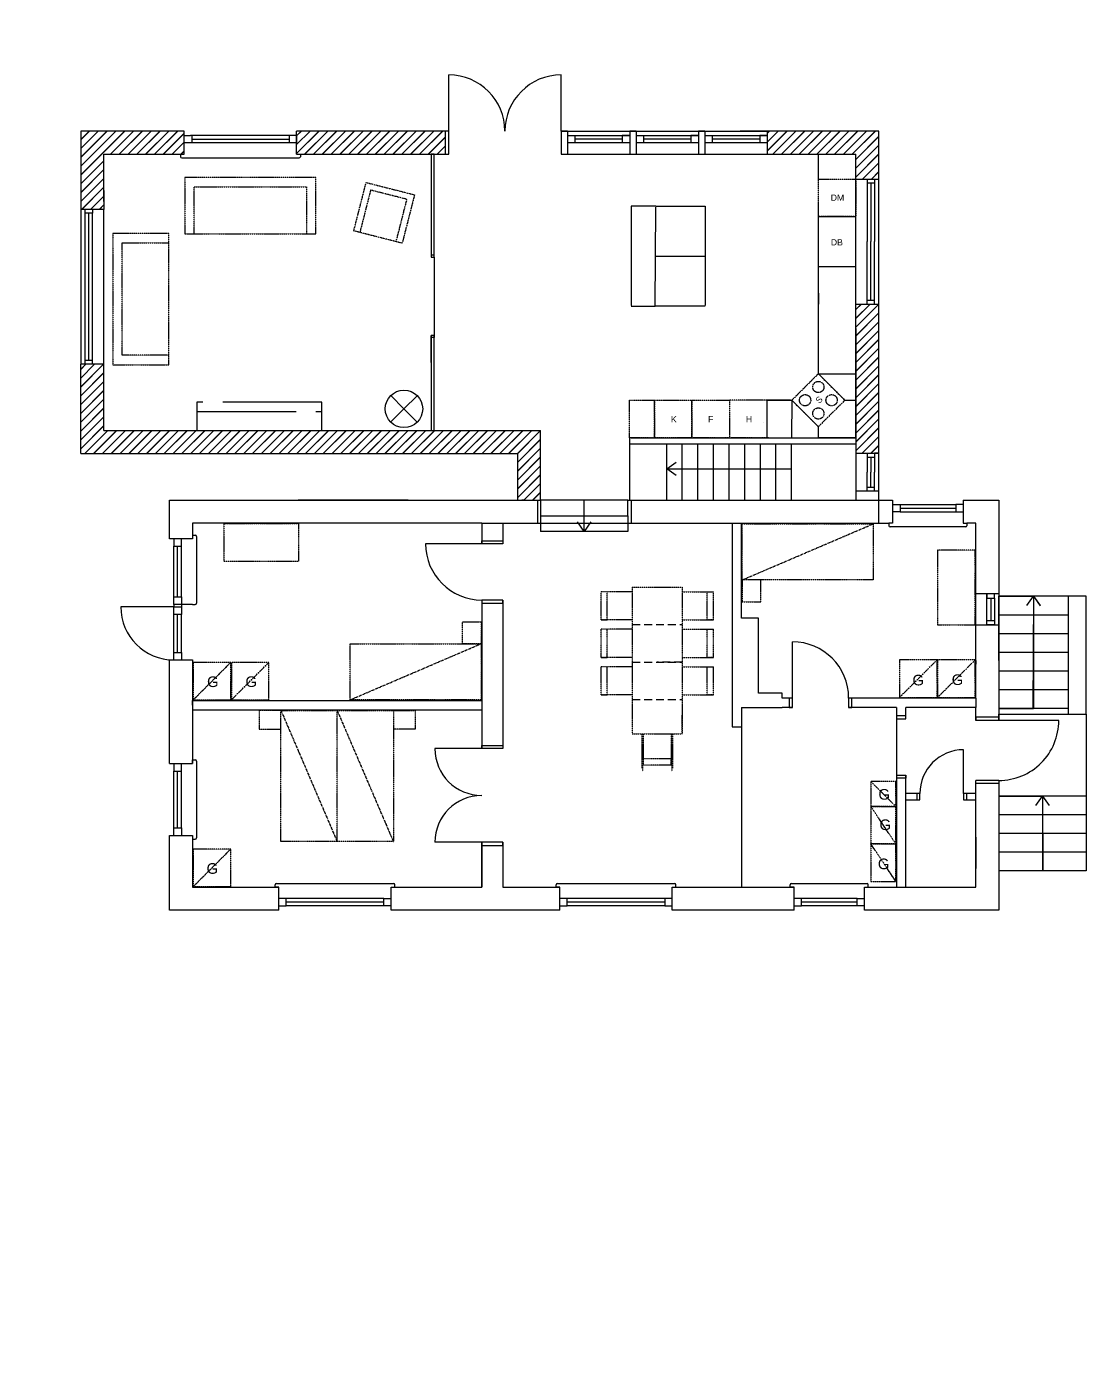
# Model space of a CAD drawing. Header units: millimetres. Extents: x -50011 to 90899, y -58634 to 500399.
# Drawn here: x 248 to 17215, y 285569 to 306977 of the extents above; entities that cross this region are included whole.
import ezdxf

# ---------------------------------------------------------------- set-up
doc = ezdxf.new("R2010")
doc.units = ezdxf.units.MM
doc.linetypes.add('DASHED', pattern=[19.05, 12.7, -6.35])
doc.linetypes.add('PHANTOM2', pattern=[31.75, 15.875, -3.175, 3.175, -3.175, 3.175, -3.175])
doc.layers.get('0').update_dxf_attribs({"color": 1})
for name, color, linetype in [('Fönser - Revision', 1, 'Continuous'), ('Fönster', 1, 'Continuous'), ('Grundritningar', 1, 'Continuous'), ('Möbler', 4, 'PHANTOM2'), ('Rumsavdelare', 3, 'FENCELINE1')]:
    doc.layers.add(name, color=color, linetype=linetype)
doc.styles.get("Standard").update_dxf_attribs({"font": 'Arial.ttf', "height": 170})
doc.linetypes.add('FENCELINE1', pattern='A,6.35,-2.54,[133,ltypeshp.shx,S=2.54,R=0,X=-2.54,Y=0],-2.54,25.4', length=36.83)
doc.dimstyles.new('ISO-25', dxfattribs={"dimscale": 10, "dimtxt": 2.5, "dimasz": 15, "dimexe": 10, "dimexo": 0.625, "dimgap": 15, "dimtad": 1, "dimlfac": 0.001, "dimtxsty": 'Standard', "dimblk": 'OBLIQUE', "dimblk1": 'OBLIQUE', "dimblk2": 'OBLIQUE', "dimcen": 20, "dimdle": 10, "dimadec": 0, "dimazin": 0, "dimtfac": 1, "dimtmove": 0, "dimatfit": 3, "dimldrblk": 'OPEN90', "dimfxl": 1, "dimarcsym": 0})

# ---------------------------------------------------------------- blocks, each defined once
blk = doc.blocks.new('_Oblique')
at = {"color": 0, "linetype": 'ByBlock', "lineweight": -2}
blk.add_line((-0.5, -0.5), (0.5, 0.5), dxfattribs=at)

msp = doc.modelspace()

# ---------------------------------------------------------------- hatches: boundary and pattern name
at = {"layer": 'Grundritningar', "ltscale": 100}
h = msp.add_hatch(dxfattribs=at)
h.set_pattern_fill('JIS_LC_20', color=256, scale=5)
h.paths.add_polyline_path([(6428.375, 390745.568), (8139.969, 390745.568), (8139.969, 391115.568), (6058.375, 391115.568), (6058.375, 384896.461), (6058.375, 382416.461), (6058.375, 381356.461), (6428.375, 381356.461), (6428.375, 384896.461), (6428.375, 385196.461)])
h.paths.add_polyline_path([(12402.879, 391115.568), (11339.969, 391115.568), (11339.969, 390745.568), (11389.969, 390745.568), (12032.879, 390745.568), (12032.879, 386196.461), (12032.879, 385380.725), (12402.879, 385380.725), (12402.879, 385396.461), (12402.879, 390771.304)])
h.paths.add_polyline_path([(11812.612, 361164.769), (11812.612, 361509.033), (10749.702, 361509.033), (10749.702, 361139.033), (10799.702, 361139.033), (11442.612, 361139.033), (11442.612, 357714.769), (11442.612, 356899.033), (11812.612, 356899.033), (11812.612, 356914.769)])
h.paths.add_polyline_path([(4863.558, 361139.033), (5599.702, 361139.033), (5599.702, 361509.033), (4493.558, 361509.033), (4493.558, 356414.769), (4863.558, 356414.769), (4863.558, 356714.769)])
h.paths.add_polyline_path([(4863.558, 353934.769), (4493.558, 353934.769), (4493.558, 352874.769), (4863.558, 352874.769)])
h.paths.add_polyline_path([(6604.389, 331533.61), (5498.245, 331533.61), (5498.245, 330279.346), (5868.245, 330279.346), (5868.245, 331163.61), (6604.389, 331163.61)])
h.paths.add_polyline_path([(12817.299, 331533.61), (11754.389, 331533.61), (11754.389, 331163.61), (11804.389, 331163.61), (12447.299, 331163.61), (12447.299, 330763.61), (12447.299, 330763.61), (12817.299, 330763.61), (12817.299, 330779.346), (12817.299, 331189.346)])
h.paths.add_polyline_path([(12817.299, 328763.61), (12447.299, 328763.61), (12447.299, 327739.346), (12447.299, 327489.346), (12817.299, 327489.346)])
h.paths.add_polyline_path([(5868.245, 327799.346), (5498.245, 327799.346), (5498.245, 326739.346), (5868.245, 326739.346)])
h.paths.add_polyline_path([(13894.931, 305305.95), (12105.172, 305305.95), (12105.172, 304935.95), (12155.172, 304935.95), (13524.931, 304935.95), (13524.931, 304535.95), (13524.931, 304535.95), (13894.931, 304535.95), (13894.931, 304785.95)])
h.paths.add_polyline_path([(6955.172, 305305.95), (4569.931, 305305.95), (4569.931, 304935.95), (6955.172, 304935.95)])
h.paths.add_polyline_path([(2769.931, 305305.95), (1112.471, 305305.95), (1112.471, 304051.686), (1482.471, 304051.686), (1482.471, 304351.686), (1482.471, 304935.95), (2769.931, 304935.95)])
h.paths.add_polyline_path([(1482.471, 301571.686), (1112.471, 301571.686), (1112.471, 300141.686), (8104.931, 300141.686), (8104.931, 299394.682), (8474.931, 299394.682), (8474.931, 300511.686), (1482.471, 300511.686)])
h.paths.add_polyline_path([(13894.931, 302535.95), (13524.931, 302535.95), (13524.931, 300394.682), (13524.931, 300144.682), (13894.931, 300144.682)])
h.paths.add_polyline_path([(12176.583, 278428.432), (11806.583, 278428.432), (11806.583, 277404.168), (11806.583, 277154.168), (12176.583, 277154.168)])
h.paths.add_polyline_path([(12176.583, 281198.432), (11113.673, 281198.432), (11113.673, 280828.432), (11163.673, 280828.432), (11806.583, 280828.432), (11806.583, 280428.432), (11806.583, 280428.432), (12176.583, 280428.432), (12176.583, 280444.168), (12176.583, 280854.168)])
h.paths.add_polyline_path([(5963.673, 281198.432), (4711.334, 281198.432), (4711.334, 280828.432), (5963.673, 280828.432)])
h.paths.add_polyline_path([(2911.334, 281198.432), (1075.633, 281198.432), (1075.633, 279944.168), (1445.633, 279944.168), (1445.633, 280828.432), (2911.334, 280828.432)])
h.paths.add_polyline_path([(1445.633, 277464.168), (1075.633, 277464.168), (1075.633, 276404.168), (1445.633, 276404.168)])
h.paths.add_polyline_path([(12645.365, 259294.914), (11582.455, 259294.914), (11582.455, 258924.914), (11632.455, 258924.914), (12275.365, 258924.914), (12275.365, 258524.914), (12645.365, 258524.914), (12645.365, 258540.65), (12645.365, 258950.65)])
h.paths.add_polyline_path([(12645.365, 256524.914), (12275.365, 256524.914), (12275.365, 255500.65), (12275.365, 255250.65), (12645.365, 255250.65)])
h.paths.add_polyline_path([(3634.619, 259294.914), (1798.918, 259294.914), (1798.918, 258040.65), (2168.918, 258040.65), (2168.918, 258924.914), (3634.619, 258924.914)])
h.paths.add_polyline_path([(6432.455, 259294.914), (5434.619, 259294.914), (5434.619, 258924.914), (6432.455, 258924.914)])
h.paths.add_polyline_path([(2168.918, 255560.65), (1798.918, 255560.65), (1798.918, 254500.65), (2168.918, 254500.65)])
h.paths.add_polyline_path([(12718.912, 237531.632), (11656.001, 237531.632), (11656.001, 237161.632), (11706.001, 237161.632), (12348.912, 237161.632), (12348.912, 236761.632), (12718.912, 236761.632), (12718.912, 236777.368), (12718.912, 237187.368)])
h.paths.add_polyline_path([(3708.166, 237531.632), (1872.465, 237531.632), (1872.465, 236277.368), (2242.465, 236277.368), (2242.465, 237161.632), (3708.166, 237161.632)])
h.paths.add_polyline_path([(6506.001, 237531.632), (5508.166, 237531.632), (5508.166, 237161.632), (6506.001, 237161.632)])
h.paths.add_polyline_path([(2242.465, 233797.368), (1872.465, 233797.368), (1872.465, 232737.368), (2242.465, 232737.368)])
h.paths.add_polyline_path([(12718.912, 234761.632), (12348.912, 234761.632), (12348.912, 233737.368), (12348.912, 233487.368), (12718.912, 233487.368)])
h.paths.add_polyline_path([(12718.912, 232887.368), (12348.912, 232887.368), (12348.912, 232737.368), (12718.912, 232737.368)])
h.paths.add_polyline_path([(12204.872, 211409.63), (11141.961, 211409.63), (11141.961, 211039.63), (11191.961, 211039.63), (11834.872, 211039.63), (11834.872, 210639.63), (12204.872, 210639.63), (12204.872, 210655.366), (12204.872, 211065.366)])
h.paths.add_polyline_path([(12204.872, 208639.63), (11834.872, 208639.63), (11834.872, 207615.366), (11834.872, 207365.366), (12204.872, 207365.366)])
h.paths.add_polyline_path([(12204.872, 206765.366), (11834.872, 206765.366), (11834.872, 206615.366), (12204.872, 206615.366)])
h.paths.add_polyline_path([(2116.806, 211039.63), (3194.126, 211039.63), (3194.126, 211409.63), (1746.806, 211409.63), (1746.806, 210155.366), (2116.806, 210155.366)])
h.paths.add_polyline_path([(2116.806, 207675.366), (1746.806, 207675.366), (1746.806, 206615.366), (2116.806, 206615.366)])
h.paths.add_polyline_path([(5991.961, 211409.63), (4994.126, 211409.63), (4994.126, 211039.63), (5991.961, 211039.63)])
h.paths.add_polyline_path([(6163.577, 179246.954), (5165.741, 179246.954), (5165.741, 178876.954), (6163.577, 178876.954)])
h.paths.add_polyline_path([(3365.741, 179246.954), (1918.421, 179246.954), (1918.421, 177992.69), (2288.421, 177992.69), (2288.421, 178876.954), (3365.741, 178876.954)])
h.paths.add_polyline_path([(2288.421, 175512.69), (1918.421, 175512.69), (1918.421, 174452.69), (2288.421, 174452.69)])
h.paths.add_polyline_path([(12376.487, 179246.954), (11313.577, 179246.954), (11313.577, 178876.954), (11363.577, 178876.954), (12006.487, 178876.954), (12006.487, 178476.954), (12376.487, 178476.954), (12376.487, 178492.69), (12376.487, 178902.69)])
h.paths.add_polyline_path([(12376.487, 176476.954), (12006.487, 176476.954), (12006.487, 175452.69), (12006.487, 175202.69), (12376.487, 175202.69)])
h.paths.add_polyline_path([(12376.487, 174602.69), (12006.487, 174602.69), (12006.487, 174452.69), (12376.487, 174452.69)])
h.paths.add_polyline_path([(7536.154, 150197.712), (6079.149, 150197.712), (6079.149, 149827.712), (7536.154, 149827.712)])
h.paths.add_polyline_path([(4279.149, 150197.712), (2389.064, 150197.712), (2389.064, 148943.448), (2759.064, 148943.448), (2759.064, 149827.712), (4279.149, 149827.712)])
h.paths.add_polyline_path([(2759.064, 146463.448), (2389.064, 146463.448), (2389.064, 145403.448), (2759.064, 145403.448)])
h.paths.add_polyline_path([(13749.064, 147427.712), (13379.064, 147427.712), (13379.064, 146403.448), (13379.064, 146153.448), (13749.064, 146153.448)])
h.paths.add_polyline_path([(13749.064, 150197.712), (12686.154, 150197.712), (12686.154, 149827.712), (12736.154, 149827.712), (13379.064, 149827.712), (13379.064, 149427.712), (13749.064, 149427.712), (13749.064, 149443.448), (13749.064, 149853.448)])
h.paths.add_polyline_path([(13749.064, 145553.448), (13379.064, 145553.448), (13379.064, 145403.448), (13749.064, 145403.448)])
h.paths.add_polyline_path([(3398.249, 116388.187), (618.427, 116388.187), (618.427, 117448.187), (248.427, 117448.187), (248.427, 116018.187), (3398.249, 116018.187)])
h.paths.add_polyline_path([(2383.427, 121182.451), (248.427, 121182.451), (248.427, 119928.187), (618.427, 119928.187), (618.427, 120228.187), (618.427, 120812.451), (2383.427, 120812.451)])
h.paths.add_polyline_path([(6568.668, 121182.451), (4183.427, 121182.451), (4183.427, 120812.451), (6568.668, 120812.451)])
h.paths.add_polyline_path([(13508.427, 121182.451), (11718.668, 121182.451), (11718.668, 120812.451), (11768.668, 120812.451), (13138.427, 120812.451), (13138.427, 120412.451), (13508.427, 120412.451), (13508.427, 120428.187), (13508.427, 120838.187)])
h.paths.add_polyline_path([(13508.427, 118412.451), (13138.427, 118412.451), (13138.427, 117388.187), (13138.427, 117138.187), (13508.427, 117138.187)])
h.paths.add_polyline_path([(13508.427, 116538.187), (13138.427, 116538.187), (13138.427, 116388.187), (13508.427, 116388.187)])
h.paths.add_polyline_path([(768.422, 116451.806), (768.422, 116998.334), (418.125, 116998.334), (418.125, 116451.806)], flags=25)
h.paths.add_polyline_path([(765.467, 120017.7), (765.467, 120564.228), (415.171, 120564.228), (415.171, 120017.7)], flags=25)
h.paths.add_polyline_path([(764.875, 119734.923), (764.875, 120281.451), (414.579, 120281.451), (414.579, 119734.923)], flags=9)

# ---------------------------------------------------------------- linework, layer by layer
at = {"layer": 'Fönser - Revision', "ltscale": 100}
for p, q in [((8805.172, 305305.95), (8905.172, 305305.95)), ((9905.172, 305305.95), (10005.172, 305305.95)), ((11005.172, 305305.95), (11105.172, 305305.95)), ((12105.172, 304935.95), (12155.172, 304935.95))]:
    msp.add_line(p, q, dxfattribs=at)
at = {"layer": 'Fönster', "ltscale": 100}
for p, q in [((8905.172, 305305.95), (8905.172, 304935.95)), ((8905.172, 305305.95), (9905.172, 305305.95)), ((10005.172, 305305.95), (10005.172, 304935.95)), ((10005.172, 305305.95), (11005.172, 305305.95)), ((11105.172, 305305.95), (11105.172, 304935.95)), ((11105.172, 305305.95), (12105.172, 305305.95)), ((12105.172, 305305.95), (12105.172, 304935.95)), ((8905.172, 305235.95), (9905.172, 305235.95)), ((9905.172, 305235.95), (9785.172, 305235.95)), ((9785.172, 305235.95), (9785.172, 305115.95)), ((9905.172, 305235.95), (9905.172, 305115.95)), ((10005.172, 305235.95), (11005.172, 305235.95)), ((11005.172, 305235.95), (10885.172, 305235.95)), ((10885.172, 305235.95), (10885.172, 305115.95)), ((11005.172, 305235.95), (11005.172, 305115.95)), ((11105.172, 305235.95), (12105.172, 305235.95)), ((12105.172, 305235.95), (11985.172, 305235.95)), ((11985.172, 305235.95), (11985.172, 305115.95)), ((12105.172, 305235.95), (12105.172, 305115.95)), ((8905.172, 304935.95), (9905.172, 304935.95)), ((10005.172, 304935.95), (11005.172, 304935.95)), ((11105.172, 304935.95), (12105.172, 304935.95))]:
    msp.add_line(p, q, dxfattribs=at)
at = {"layer": 'Fönster'}
for p, q in [((9905.172, 305305.95), (9905.172, 304935.95)), ((11005.172, 305305.95), (11005.172, 304935.95)), ((8905.172, 305235.95), (9025.172, 305235.95)), ((9025.172, 305115.95), (8905.172, 305115.95)), ((9025.172, 305235.95), (9025.172, 305115.95)), ((9785.172, 305175.95), (9025.172, 305175.95)), ((9905.172, 305115.95), (9025.172, 305115.95)), ((10005.172, 305235.95), (10125.172, 305235.95)), ((10125.172, 305115.95), (10005.172, 305115.95)), ((10125.172, 305235.95), (10125.172, 305115.95)), ((10885.172, 305175.95), (10125.172, 305175.95)), ((11005.172, 305115.95), (10125.172, 305115.95)), ((11105.172, 305235.95), (11225.172, 305235.95)), ((11225.172, 305115.95), (11105.172, 305115.95)), ((11225.172, 305235.95), (11225.172, 305115.95)), ((11985.172, 305175.95), (11225.172, 305175.95)), ((12105.172, 305115.95), (11225.172, 305115.95))]:
    msp.add_line(p, q, dxfattribs=at)
at = {"layer": 'Grundritningar'}
for p, q in [((7005.172, 305305.95), (7005.172, 306205.95)), ((8805.172, 305305.95), (8805.172, 306205.95)), ((2769.931, 305305.95), (1112.471, 305305.95)), ((2769.931, 304935.95), (2769.931, 305305.95)), ((7005.172, 305305.95), (4569.931, 305305.95)), ((4569.931, 304935.95), (4569.931, 305305.95)), ((6955.172, 304935.95), (6955.172, 305305.95)), ((7005.172, 304935.95), (7005.172, 305305.95)), ((8905.172, 305305.95), (8805.172, 305305.95)), ((8805.172, 305305.95), (8805.172, 304935.95)), ((10005.172, 305305.95), (9905.172, 305305.95)), ((11105.172, 305305.95), (11005.172, 305305.95)), ((13894.931, 305305.95), (11675.026, 305305.95)), ((13894.931, 304785.95), (13894.931, 305305.95)), ((2769.931, 305235.95), (2869.931, 305235.95)), ((4569.931, 305115.95), (2769.931, 305115.95)), ((4469.931, 305235.95), (2869.931, 305235.95)), ((2889.931, 305235.95), (2889.931, 305115.95)), ((2889.931, 305175.95), (4449.931, 305175.95)), ((4449.931, 305235.95), (4449.931, 305115.95)), ((4569.931, 305235.95), (4469.931, 305235.95)), ((4569.931, 305235.95), (4569.931, 305115.95)), ((1482.471, 304175.95), (1482.471, 304935.95)), ((1482.471, 304935.95), (2769.931, 304935.95)), ((2709.931, 304935.95), (2709.931, 304895.95)), ((2729.931, 304875.95), (4609.931, 304875.95)), ((4569.931, 304935.95), (7005.172, 304935.95)), ((4629.931, 304935.95), (4629.931, 304895.95)), ((6405.172, 304935.95), (7005.172, 304935.95)), ((6774.931, 304935.95), (6724.931, 304935.95)), ((6724.931, 304935.95), (6724.931, 303285.818)), ((6774.931, 303285.818), (6774.931, 304935.95)), ((8805.172, 304935.95), (8905.172, 304935.95)), ((9905.172, 304935.95), (10005.172, 304935.95)), ((11005.172, 304935.95), (11105.172, 304935.95)), ((11675.026, 304935.95), (13524.931, 304935.95)), ((13704.931, 304535.95), (13704.931, 303535.95)), ((13704.931, 304535.95), (13704.931, 304475.95)), ((13704.931, 304475.95), (13824.931, 304475.95)), ((13764.931, 304475.95), (13764.931, 303535.95)), ((13824.931, 304535.95), (13824.931, 304475.95)), ((13824.931, 304535.95), (13824.931, 303535.95)), ((1182.471, 303991.686), (1182.471, 304051.686)), ((1302.471, 304051.686), (1302.471, 303991.686)), ((1482.471, 301571.686), (1482.471, 304051.686)), ((1182.471, 301631.686), (1182.471, 303991.686)), ((1302.471, 303991.686), (1182.471, 303991.686)), ((1242.471, 301631.686), (1242.471, 303991.686)), ((1302.471, 301631.686), (1302.471, 303991.686)), ((13894.931, 299024.682), (13894.931, 303844.682)), ((6774.931, 303431.554), (6774.931, 303461.554)), ((13704.931, 302535.95), (13704.931, 303535.95)), ((13764.931, 302595.95), (13764.931, 303535.95)), ((13824.931, 302535.95), (13824.931, 303535.95)), ((6774.931, 303315.818), (6724.931, 303315.818)), ((6724.931, 303285.818), (6774.931, 303285.818)), ((13704.931, 302535.95), (13704.931, 302595.95)), ((13704.931, 302595.95), (13824.931, 302595.95)), ((13824.931, 302535.95), (13824.931, 302595.95)), ((13524.931, 302144.682), (13524.931, 299394.682)), ((6724.931, 302031.554), (6724.931, 300511.686)), ((6774.931, 302001.554), (6724.931, 302001.554)), ((6774.931, 300511.686), (6774.931, 302031.554)), ((6774.931, 302031.554), (6774.931, 302001.554)), ((1112.471, 300141.686), (1112.471, 301571.686)), ((1182.471, 301571.686), (1182.471, 301631.686)), ((1302.471, 301631.686), (1182.471, 301631.686)), ((1302.471, 301571.686), (1302.471, 301631.686)), ((1482.471, 300511.686), (1482.471, 301571.686)), ((6724.931, 301601.554), (6724.931, 301631.554)), ((6077.911, 301069.822), (6288.767, 300856.421)), ((6288.767, 300856.421), (6502.167, 301067.277)), ((6288.767, 300856.421), (6075.366, 300645.565)), ((6288.767, 300856.421), (6499.622, 300643.02)), ((12041.28, 300642.479), (12041.28, 300642.479)), ((1112.471, 300141.686), (8104.931, 300141.686)), ((10496.539, 299394.682), (10496.539, 300294.682)), ((10746.539, 299394.682), (10746.539, 300294.682)), ((10996.539, 299394.682), (10996.539, 300294.682)), ((11246.539, 299394.682), (11246.539, 300294.682)), ((11496.539, 299394.682), (11496.539, 300294.682)), ((11746.539, 299394.682), (11746.539, 300294.682)), ((11996.539, 299394.682), (11996.539, 300294.682)), ((12246.539, 299394.682), (12246.539, 300294.682)), ((12496.539, 299394.682), (12496.539, 300294.682)), ((13704.931, 300144.682), (13704.931, 299844.682)), ((13704.931, 300144.682), (13704.931, 300084.682)), ((13824.931, 300144.682), (13824.931, 300084.682)), ((13824.931, 300144.682), (13824.931, 299844.682)), ((13704.931, 300084.682), (13824.931, 300084.682)), ((13764.931, 300084.682), (13764.931, 299844.682)), ((13704.931, 299544.682), (13704.931, 299844.682)), ((13764.931, 299604.682), (13764.931, 299844.682)), ((13824.931, 299544.682), (13824.931, 299844.682)), ((13704.931, 299544.682), (13704.931, 299604.682)), ((13704.931, 299604.682), (13824.931, 299604.682)), ((13824.931, 299544.682), (13824.931, 299604.682)), ((8224.931, 299394.682), (8174.931, 299394.682)), ((8424.931, 299394.682), (8424.931, 299024.682)), ((9924.931, 299394.682), (9924.931, 299024.682)), ((14113.855, 299394.682), (14113.855, 299024.682)), ((14113.855, 299324.682), (14233.855, 299324.682)), ((14233.855, 299324.682), (14233.855, 299204.682)), ((14233.855, 299324.682), (15123.855, 299324.682)), ((15243.855, 299324.682), (15123.855, 299324.682)), ((15123.855, 299324.682), (15123.855, 299204.682)), ((15243.855, 299394.682), (15243.855, 299024.682)), ((15243.855, 299394.682), (15243.855, 299324.682)), ((14233.855, 299204.682), (14113.855, 299204.682)), ((14233.855, 299264.682), (15123.855, 299264.682)), ((14233.855, 299204.682), (15123.855, 299204.682)), ((15123.855, 299204.682), (15243.855, 299204.682)), ((7534.931, 299024.682), (2904.931, 299024.682)), ((2904.931, 299024.682), (2904.931, 298774.682)), ((2904.931, 299024.682), (2904.931, 298774.682)), ((7534.931, 299024.682), (7534.931, 298694.682)), ((7534.931, 299024.682), (7874.931, 299024.682)), ((7534.931, 299024.682), (7534.931, 298694.682)), ((7874.931, 299024.682), (7874.931, 298694.682)), ((7874.931, 299024.682), (8824.931, 299024.682)), ((8174.931, 299024.682), (8224.931, 299024.682)), ((9874.931, 299024.682), (11544.931, 299024.682)), ((10624.931, 299024.682), (10674.931, 299024.682)), ((11544.931, 299024.682), (11694.931, 299025.518)), ((11544.931, 299024.682), (11544.931, 295764.682)), ((11694.931, 297504.682), (11694.931, 299025.518)), ((11694.931, 299025.518), (14053.855, 299025.518)), ((14113.855, 299024.682), (14053.855, 299024.682)), ((14053.855, 299024.682), (14053.855, 298984.682)), ((15283.855, 298964.682), (14073.855, 298964.682)), ((15243.855, 299024.682), (15303.855, 299024.682)), ((15303.855, 299024.682), (15303.855, 298984.682)), ((15444.931, 298424.682), (15444.931, 299025.518)), ((2904.931, 298774.682), (2534.931, 298774.682)), ((2604.931, 298774.682), (2604.931, 298654.682)), ((2604.931, 298654.682), (2724.931, 298654.682)), ((2604.931, 297844.682), (2604.931, 298654.682)), ((2664.931, 297844.682), (2664.931, 298654.682)), ((2724.931, 298654.682), (2724.931, 298774.682)), ((2724.931, 297844.682), (2724.931, 298654.682)), ((2904.931, 298834.682), (2944.931, 298834.682)), ((2964.931, 298814.682), (2964.931, 297744.682)), ((7534.931, 298694.682), (6634.931, 298694.682)), ((7534.931, 298694.682), (7534.931, 298744.682)), ((7534.931, 298744.682), (7874.931, 298744.682)), ((7874.931, 298694.682), (7534.931, 298694.682)), ((7874.931, 298744.682), (7874.931, 298694.682)), ((15444.931, 296224.682), (15444.931, 298424.682)), ((15444.931, 296224.682), (15444.931, 298424.682)), ((15444.931, 298193.845), (15444.931, 298253.845)), ((2604.931, 297724.682), (2604.931, 297844.682)), ((2604.931, 297844.682), (2724.931, 297844.682)), ((2724.931, 297844.682), (2724.931, 297724.682)), ((7534.931, 297794.682), (7534.931, 295414.682)), ((7534.931, 297794.682), (7534.931, 297744.682)), ((7874.931, 297794.682), (7534.931, 297794.682)), ((7874.931, 297794.682), (7874.931, 295414.682)), ((7874.931, 297744.682), (7874.931, 297794.682)), ((15814.931, 297894.682), (15444.931, 297894.682)), ((15624.931, 297394.682), (15624.931, 297894.682)), ((15624.931, 297894.682), (15624.931, 297824.682)), ((15624.931, 297824.682), (15744.931, 297824.682)), ((15684.931, 297824.682), (15684.931, 297464.682)), ((15744.931, 297824.682), (15744.931, 297894.682)), ((15744.931, 297824.682), (15744.931, 297464.682)), ((16924.931, 297854.682), (15814.931, 297854.682)), ((15814.931, 296824.682), (15814.931, 297854.682)), ((15814.931, 297854.682), (16369.931, 297854.682)), ((17214.931, 297854.682), (16924.931, 297854.682)), ((16924.931, 297854.682), (16924.931, 295966.236)), ((16924.931, 297854.682), (16924.931, 297554.682)), ((17214.931, 295966.236), (17214.931, 297854.682)), ((2904.931, 297724.682), (2604.931, 297724.682)), ((2604.931, 297724.682), (2604.931, 297684.682)), ((2604.931, 297684.682), (2724.931, 297684.682)), ((2604.931, 297564.682), (2604.931, 297684.682)), ((2724.931, 297724.682), (2724.931, 297684.682)), ((2724.931, 297684.682), (2724.931, 297564.682)), ((2904.931, 297724.682), (2944.931, 297724.682)), ((7534.931, 297744.682), (7874.931, 297744.682)), ((2724.931, 297564.682), (2604.931, 297564.682)), ((2604.931, 296954.682), (2604.931, 297564.682)), ((2664.931, 296954.682), (2664.931, 297564.682)), ((2724.931, 296954.682), (2724.931, 297564.682)), ((11964.931, 297504.682), (11694.931, 297504.682)), ((11964.931, 296304.682), (11964.931, 297504.682)), ((15444.931, 297394.682), (15814.931, 297394.682)), ((15624.931, 297394.682), (15624.931, 297464.682)), ((15624.931, 297464.682), (15744.931, 297464.682)), ((15744.931, 297394.682), (15624.931, 297394.682)), ((15744.931, 297464.682), (15744.931, 297394.682)), ((16924.931, 297554.682), (15814.931, 297554.682)), ((16924.931, 297554.682), (16924.931, 297254.682)), ((16924.931, 297254.682), (15814.931, 297254.682)), ((16924.931, 297254.682), (16924.931, 296954.682)), ((2604.931, 296834.682), (2604.931, 296954.682)), ((2604.931, 296954.682), (2724.931, 296954.682)), ((2724.931, 296954.682), (2724.931, 296834.682)), ((12509.657, 296224.682), (12509.657, 297124.682)), ((16924.931, 296954.682), (15814.931, 296954.682)), ((16924.931, 296954.682), (16924.931, 296654.682)), ((2534.931, 296834.682), (2904.931, 296834.682)), ((2904.931, 296834.682), (2904.931, 295174.682)), ((15444.931, 296824.682), (15444.931, 296764.682)), ((16924.931, 296654.682), (15814.931, 296654.682)), ((16924.931, 296654.682), (16924.931, 296354.682)), ((12344.931, 296304.682), (11964.931, 296304.682)), ((12344.931, 296224.682), (12344.931, 296304.682)), ((16924.931, 296354.682), (15814.931, 296354.682)), ((16924.931, 296354.682), (16924.931, 296054.682)), ((2904.931, 296109.682), (2904.931, 296184.682)), ((2904.931, 296184.682), (7534.931, 296184.682)), ((2904.931, 296184.682), (2904.931, 296114.682)), ((2904.931, 296144.682), (2904.931, 296109.682)), ((2904.931, 296109.682), (2904.931, 296034.682)), ((11694.931, 296074.682), (11694.931, 295764.682)), ((11694.931, 296074.682), (12344.931, 296074.682)), ((12509.657, 296224.682), (12344.931, 296224.682)), ((12509.657, 296074.682), (12344.931, 296074.682)), ((12509.657, 296224.682), (12459.657, 296224.682)), ((12459.657, 296224.682), (12459.657, 296074.682)), ((12459.657, 296074.682), (12509.657, 296074.682)), ((12509.657, 296074.682), (12509.657, 296224.682)), ((15444.931, 296224.682), (13409.657, 296224.682)), ((13409.657, 296224.682), (13409.657, 296074.682)), ((13459.657, 296224.682), (13409.657, 296224.682)), ((14174.931, 296074.682), (13409.657, 296074.682)), ((13409.657, 296074.682), (13459.657, 296074.682)), ((13459.657, 296074.682), (13459.657, 296224.682)), ((14174.931, 296074.682), (14174.931, 295891.708)), ((14324.931, 295891.708), (14324.931, 296074.682)), ((15444.931, 296074.682), (14324.931, 296074.682)), ((15444.931, 296224.682), (15444.931, 296074.682)), ((15444.931, 295866.236), (15444.931, 296074.682)), ((2904.931, 296034.682), (7534.931, 296034.682)), ((14324.931, 295941.708), (14174.931, 295941.708)), ((14174.931, 295941.708), (14174.931, 295891.708)), ((14174.931, 295891.708), (14324.931, 295891.708)), ((14324.931, 295891.708), (14324.931, 295941.708)), ((15814.931, 295916.236), (15444.931, 295916.236)), ((15444.931, 295916.236), (15444.931, 295866.236)), ((15814.931, 295866.236), (15444.931, 295866.236)), ((16924.931, 296054.682), (15814.931, 296054.682)), ((15814.931, 296054.682), (16369.931, 296054.682)), ((15814.931, 295866.236), (15814.931, 295966.236)), ((15814.931, 295966.236), (17214.931, 295966.236)), ((15814.931, 295866.236), (15814.931, 295916.236)), ((16774.214, 295866.236), (15814.931, 295866.236)), ((17214.931, 295966.236), (17214.931, 294654.682)), ((11544.931, 295764.682), (11694.931, 295764.682)), ((7534.931, 295414.682), (7534.931, 295464.682)), ((7534.931, 295464.682), (7874.931, 295464.682)), ((7874.931, 295464.682), (7874.931, 295414.682)), ((2904.931, 295174.682), (2904.931, 295234.682)), ((2904.931, 295234.682), (2944.931, 295234.682)), ((7534.931, 295414.682), (6784.931, 295414.682)), ((7874.931, 295414.682), (7534.931, 295414.682)), ((15251.218, 294694.682), (15251.218, 295396.682)), ((2534.931, 295174.682), (2904.931, 295174.682)), ((2534.931, 295174.682), (2604.931, 295174.682)), ((2604.931, 295174.682), (2604.931, 295054.682)), ((2604.931, 295054.682), (2724.931, 295054.682)), ((2604.931, 294144.682), (2604.931, 295054.682)), ((2664.931, 294144.682), (2664.931, 295054.682)), ((2724.931, 295054.682), (2724.931, 295174.682)), ((2724.931, 294144.682), (2724.931, 295054.682)), ((2964.931, 295214.682), (2964.931, 293984.682)), ((14174.931, 294991.708), (14174.931, 293194.682)), ((14174.931, 294991.708), (14324.931, 294991.708)), ((14324.931, 294941.708), (14174.931, 294941.708)), ((14324.931, 293194.682), (14324.931, 294991.708)), ((14324.931, 294991.708), (14324.931, 294941.708)), ((15444.931, 293194.682), (15444.931, 294904.682)), ((15814.931, 294904.682), (15444.931, 294904.682)), ((15444.931, 294854.682), (15444.931, 294904.682)), ((15814.931, 294854.682), (15444.931, 294854.682)), ((15814.931, 294904.682), (15814.931, 294854.682)), ((14549.218, 294694.682), (14324.931, 294694.682)), ((14324.931, 294594.682), (14549.218, 294594.682)), ((14549.218, 294694.682), (14499.218, 294694.682)), ((14499.218, 294694.682), (14499.218, 294594.682)), ((14499.218, 294594.682), (14549.218, 294594.682)), ((14549.218, 294594.682), (14549.218, 294694.682)), ((15444.931, 294694.682), (15251.218, 294694.682)), ((15251.218, 294694.682), (15251.218, 294594.682)), ((15251.218, 294594.682), (15444.931, 294594.682)), ((15251.218, 294594.682), (15301.218, 294594.682)), ((15301.218, 294594.682), (15301.218, 294694.682)), ((17214.931, 294654.682), (15814.931, 294654.682)), ((15814.931, 294654.682), (16514.931, 294654.682)), ((17214.931, 294654.682), (17214.931, 294354.682)), ((17214.931, 294354.682), (15814.931, 294354.682)), ((17214.931, 294354.682), (17214.931, 294054.682)), ((2534.931, 294024.682), (2904.931, 294024.682)), ((2534.931, 294024.682), (2604.931, 294024.682)), ((2604.931, 294024.682), (2604.931, 294144.682)), ((2604.931, 294144.682), (2724.931, 294144.682)), ((2724.931, 294144.682), (2724.931, 294024.682)), ((2904.931, 294024.682), (2904.931, 293194.682)), ((2904.931, 294024.682), (2904.931, 293964.682)), ((2904.931, 293964.682), (2944.931, 293964.682)), ((15444.931, 293996.682), (15444.931, 293496.682)), ((17214.931, 294054.682), (15814.931, 294054.682)), ((17214.931, 294054.682), (17214.931, 293754.682)), ((7534.931, 293914.682), (6784.931, 293914.682)), ((7534.931, 293914.682), (7534.931, 293194.682)), ((7534.931, 293194.682), (7534.931, 293914.682)), ((7534.931, 293914.682), (7534.931, 293864.682)), ((7874.931, 293914.682), (7534.931, 293914.682)), ((7534.931, 293864.682), (7874.931, 293864.682)), ((7874.931, 293914.682), (7874.931, 293194.682)), ((7874.931, 293864.682), (7874.931, 293914.682)), ((17214.931, 293754.682), (15814.931, 293754.682)), ((17214.931, 293754.682), (17214.931, 293454.682)), ((17214.931, 293454.682), (15814.931, 293454.682)), ((2904.931, 293194.682), (4284.931, 293194.682)), ((4224.931, 293194.682), (4224.931, 293234.682)), ((4284.931, 293194.682), (4224.931, 293194.682)), ((4244.931, 293254.682), (6124.931, 293254.682)), ((4284.931, 292824.682), (4284.931, 293194.682)), ((6084.931, 293194.682), (7534.931, 293194.682)), ((6084.931, 292824.682), (6084.931, 293194.682)), ((6084.931, 293194.682), (6144.931, 293194.682)), ((6144.931, 293194.682), (6144.931, 293234.682)), ((7874.931, 293194.682), (8784.931, 293194.682)), ((8724.931, 293194.682), (8724.931, 293234.682)), ((8784.931, 293194.682), (8724.931, 293194.682)), ((8744.931, 293254.682), (10624.931, 293254.682)), ((8784.931, 292824.682), (8784.931, 293194.682)), ((10584.931, 293194.682), (12534.931, 293194.682)), ((10584.931, 292824.682), (10584.931, 293194.682)), ((10584.931, 293194.682), (10644.931, 293194.682)), ((10644.931, 293194.682), (10644.931, 293234.682)), ((12474.931, 293194.682), (12474.931, 293234.682)), ((12534.931, 293194.682), (12474.931, 293194.682)), ((12494.931, 293254.682), (13704.931, 293254.682)), ((12534.931, 292824.682), (12534.931, 293194.682)), ((13664.931, 293194.682), (14174.931, 293194.682)), ((13664.931, 292824.682), (13664.931, 293194.682)), ((13664.931, 293194.682), (13724.931, 293194.682)), ((13724.931, 293194.682), (13724.931, 293234.682)), ((14174.931, 293194.682), (14324.931, 293194.682)), ((14324.931, 293194.682), (15444.931, 293194.682)), ((4404.931, 293014.682), (4284.931, 293014.682)), ((4284.931, 292824.682), (4284.931, 292894.682)), ((4284.931, 292894.682), (4404.931, 292894.682)), ((4404.931, 292894.682), (4404.931, 293014.682)), ((5964.931, 293014.682), (4404.931, 293014.682)), ((5964.931, 292954.682), (4404.931, 292954.682)), ((5964.931, 292894.682), (4404.931, 292894.682)), ((5964.931, 292894.682), (5964.931, 293014.682)), ((5964.931, 293014.682), (6084.931, 293014.682)), ((6084.931, 292894.682), (5964.931, 292894.682)), ((8904.931, 293014.682), (8784.931, 293014.682)), ((8784.931, 292824.682), (8784.931, 292894.682)), ((8784.931, 292894.682), (8904.931, 292894.682)), ((8904.931, 292894.682), (8904.931, 293014.682)), ((10464.931, 293014.682), (8904.931, 293014.682)), ((10464.931, 292954.682), (8904.931, 292954.682)), ((10464.931, 292894.682), (8904.931, 292894.682)), ((10584.931, 293014.682), (10464.931, 293014.682)), ((10464.931, 293014.682), (10464.931, 292894.682)), ((10464.931, 292894.682), (10584.931, 292894.682)), ((10584.931, 292894.682), (10584.931, 293014.682)), ((12654.931, 293014.682), (12534.931, 293014.682)), ((12534.931, 292824.682), (12534.931, 292894.682)), ((12534.931, 292894.682), (12654.931, 292894.682)), ((12654.931, 292894.682), (12654.931, 293014.682)), ((13544.931, 293014.682), (12654.931, 293014.682)), ((13544.931, 292954.682), (12654.931, 292954.682)), ((13544.931, 292894.682), (12654.931, 292894.682)), ((13544.931, 292894.682), (13544.931, 293014.682)), ((13544.931, 293014.682), (13664.931, 293014.682)), ((13664.931, 292894.682), (13544.931, 292894.682))]:
    msp.add_line(p, q, dxfattribs=at)
at = {"layer": 'Grundritningar', "ltscale": 100}
for p, q in [((1112.471, 305305.95), (1112.471, 303875.95)), ((9924.931, 304935.95), (12924.931, 304935.95)), ((13524.931, 300394.682), (13524.931, 304935.95)), ((13894.931, 302305.95), (13894.931, 304785.95)), ((13524.931, 304535.95), (13894.931, 304535.95)), ((1482.471, 304351.686), (1482.471, 304051.686)), ((1482.471, 304051.686), (1112.471, 304051.686)), ((1112.471, 304051.686), (1112.471, 301571.686)), ((6724.931, 303461.554), (6724.931, 303431.554)), ((13524.931, 302535.95), (13894.931, 302535.95)), ((6774.931, 302031.554), (6724.931, 302031.554)), ((6724.931, 301631.554), (6724.931, 302031.554)), ((1482.471, 301571.686), (1112.471, 301571.686)), ((10300.667, 300894.682), (10300.667, 300994.682)), ((1482.471, 300511.686), (8474.931, 300511.686)), ((8474.931, 299394.682), (8474.931, 300511.686)), ((9900.667, 300394.682), (9900.667, 300294.682)), ((9924.931, 300394.682), (13524.931, 300394.682)), ((8104.931, 300141.686), (8104.931, 299394.682)), ((9900.667, 300294.682), (13524.931, 300294.682)), ((13524.931, 300144.682), (13894.931, 300144.682)), ((13524.931, 299544.682), (13894.931, 299544.682)), ((6355.172, 299394.682), (4597.172, 299394.682)), ((8474.931, 299394.682), (8474.931, 299144.682)), ((9874.931, 299394.682), (8474.931, 299394.682)), ((9874.931, 299144.682), (9874.931, 299394.682)), ((15243.855, 299394.682), (15814.931, 299394.682)), ((8474.931, 299144.682), (9874.931, 299144.682)), ((8474.931, 299144.682), (8474.931, 298894.682)), ((9874.931, 299144.682), (9874.931, 298894.682)), ((9874.931, 298894.682), (8474.931, 298894.682)), ((15444.931, 299025.518), (15303.855, 299024.682)), ((2604.931, 297684.682), (1754.931, 297684.682))]:
    msp.add_line(p, q, dxfattribs=at)
at = {"layer": 'Grundritningar'}
for points in [[(2534.931, 298774.682), (2534.931, 299394.682), (8474.931, 299394.682)], [(9874.931, 299394.682), (14113.855, 299394.682)], [(15814.931, 299394.682), (15814.931, 295866.236)], [(2534.931, 295174.682), (2534.931, 296834.682)], [(15814.931, 294904.682), (15814.931, 292824.682), (13664.931, 292824.682)], [(4284.931, 292824.682), (2534.931, 292824.682), (2534.931, 294024.682)], [(8784.931, 292824.682), (6084.931, 292824.682)], [(12534.931, 292824.682), (10584.931, 292824.682)]]:
    msp.add_lwpolyline(points, dxfattribs=at)
at = {"layer": 'Grundritningar', "ltscale": 20}
msp.add_circle((6288.767, 300856.421), 300, dxfattribs=at)
at = {"layer": 'Grundritningar'}
for centre, radius, start, end in [((7005.172, 305305.95), 900, 0, 90), ((8805.172, 305305.95), 900, 90, 180), ((2729.931, 304895.95), 20, 180, 270), ((4609.931, 304895.95), 20, 270, 0), ((14073.855, 298984.682), 20, 180, 270), ((15283.855, 298984.682), 20, 270, 0), ((2944.931, 298814.682), 20, 0, 90), ((7534.931, 298694.682), 900, 180, 270), ((2944.931, 297744.682), 20, 270, 0), ((12509.657, 296224.682), 900, 0, 90), ((15815.728, 295863.173), 958.491, 269.95234, 0.1831397), ((2944.931, 295214.682), 20, 0, 90), ((7534.931, 295414.682), 750, 180, 270), ((15251.218, 294694.682), 702, 90, 180), ((7534.931, 293914.682), 750, 90, 180), ((2944.931, 293984.682), 20, 270, 0), ((4244.931, 293234.682), 20, 90, 180), ((6124.931, 293234.682), 20, 0, 90), ((8744.931, 293234.682), 20, 90, 180), ((10624.931, 293234.682), 20, 0, 90), ((12494.931, 293234.682), 20, 90, 180), ((13704.931, 293234.682), 20, 0, 90)]:
    msp.add_arc(centre, radius, start, end, dxfattribs=at)
at = {"layer": 'Grundritningar', "ltscale": 100}
msp.add_arc((2604.931, 297684.682), 850, 180, 270, dxfattribs=at)
at = {"layer": 'Möbler', "ltscale": 100}
for p, q in [((12924.931, 304535.95), (12924.931, 304935.95)), ((10324.931, 304101.022), (9924.931, 304101.022)), ((9924.931, 304101.022), (9924.931, 302501.022)), ((10313.502, 302501.027), (10324.931, 304101.022)), ((10324.931, 304101.022), (11114.931, 304101.022)), ((11114.931, 304101.022), (11114.931, 302501.022)), ((12924.931, 303135.95), (12924.931, 303935.95)), ((12924.931, 303935.95), (13524.931, 303935.95)), ((10324.931, 303301.022), (11114.931, 303301.022)), ((12924.931, 302535.95), (12924.931, 303135.95)), ((12924.931, 303135.95), (13524.931, 303135.95)), ((12924.931, 302711.686), (12924.931, 302535.95)), ((9924.931, 302501.022), (10313.502, 302501.027)), ((11114.931, 302501.022), (10313.502, 302501.027)), ((12924.93, 301418.946), (12924.931, 302535.95)), ((12924.93, 301418.946), (13524.931, 301418.946)), ((12924.931, 301418.946), (13349.195, 300994.682)), ((4973.519, 300961.686), (2973.519, 300961.686)), ((2973.519, 300961.686), (2973.519, 300811.686)), ((2973.519, 300811.686), (4973.519, 300811.686)), ((2973.519, 300811.686), (2973.519, 300511.686)), ((4973.519, 300811.686), (4973.519, 300961.686)), ((4973.519, 300511.686), (4973.519, 300811.686)), ((12476.403, 300994.682), (12100.667, 300994.682)), ((12100.667, 300994.682), (12100.667, 300394.682)), ((12100.667, 300994.682), (12500.667, 300994.682)), ((12500.667, 300994.682), (12496.539, 300394.682)), ((12924.931, 300570.418), (12500.667, 300994.682)), ((13349.195, 300994.682), (13524.931, 300994.682)), ((13524.931, 300994.682), (13524.931, 300394.682)), ((12924.931, 300394.682), (12924.931, 300570.418)), ((13524.931, 300394.682), (12924.931, 300394.682)), ((13894.931, 300144.682), (13824.931, 300144.682))]:
    msp.add_line(p, q, dxfattribs=at)
at = {"layer": 'Möbler'}
for p, q in [((2778.809, 304562.445), (2778.809, 303662.445)), ((4878.809, 304562.445), (2778.809, 304562.445)), ((4878.809, 303662.445), (4878.809, 304562.445)), ((5485.697, 303706.957), (5683.085, 304482.223)), ((5683.085, 304482.223), (6458.351, 304284.835)), ((2928.809, 304412.445), (4728.809, 304412.445)), ((2928.809, 303662.445), (2928.809, 304412.445)), ((4728.809, 304412.445), (4728.809, 303662.445)), ((5755.32, 304360.641), (5582.605, 303682.283)), ((6336.769, 304212.601), (5755.32, 304360.641)), ((6164.055, 303534.242), (6336.769, 304212.601)), ((6458.351, 304284.835), (6260.963, 303509.569)), ((2525.16, 303664.029), (1625.16, 303664.029)), ((1625.16, 303664.029), (1625.16, 301564.029)), ((2525.16, 301564.029), (2525.16, 303664.029)), ((2778.809, 303662.445), (4878.809, 303662.445)), ((6260.963, 303509.569), (5485.697, 303706.957)), ((1775.16, 303514.029), (2525.16, 303514.029)), ((1775.16, 301714.029), (1775.16, 303514.029)), ((6260.963, 303509.569), (6164.055, 303534.242)), ((2525.16, 301714.029), (1775.16, 301714.029)), ((1625.16, 301564.029), (2525.16, 301564.029)), ((12100.667, 300994.682), (11500.667, 300994.682)), ((12124.931, 300394.682), (11524.931, 300394.682)), ((3404.931, 299014.682), (3404.931, 298414.682)), ((4604.931, 299014.682), (3404.931, 299014.682)), ((4604.931, 298414.682), (4604.931, 299014.682)), ((11704.931, 299015.518), (13804.931, 299015.518)), ((11704.931, 298115.518), (11704.931, 299015.518)), ((11704.931, 298115.518), (13804.931, 299015.518)), ((13804.931, 299015.518), (13804.931, 298115.518)), ((15434.931, 298594.682), (14834.931, 298594.682)), ((14834.931, 298594.682), (14834.931, 297394.682)), ((15434.931, 297394.682), (15434.931, 298594.682)), ((3404.931, 298414.682), (4604.931, 298414.682)), ((9944.931, 298001.29), (10744.931, 298001.29)), ((9944.931, 298001.29), (9944.931, 295651.29)), ((10744.931, 298001.29), (10744.931, 295651.29)), ((13804.931, 298115.518), (11704.931, 298115.518)), ((11704.931, 298115.518), (11704.931, 297765.518)), ((12004.931, 297765.518), (12004.931, 298115.518)), ((9444.931, 297476.29), (9444.931, 297926.29)), ((9944.931, 297926.29), (9444.931, 297926.29)), ((9544.931, 297476.29), (9544.931, 297926.29)), ((10744.931, 297926.29), (11244.931, 297926.29)), ((11144.931, 297476.29), (11144.931, 297926.29)), ((11244.931, 297476.29), (11244.931, 297926.29)), ((11704.931, 297765.518), (12004.931, 297765.518)), ((7224.931, 297094.682), (7224.931, 297444.682)), ((7224.931, 297444.682), (7524.931, 297444.682)), ((7524.931, 297444.682), (7524.931, 297094.682)), ((9944.931, 297476.29), (9444.931, 297476.29)), ((9444.931, 297476.29), (9544.931, 297476.29)), ((10744.931, 297476.29), (11244.931, 297476.29)), ((11244.931, 297476.29), (11144.931, 297476.29)), ((14834.931, 297394.682), (15434.931, 297394.682)), ((9444.931, 296876.29), (9444.931, 297326.29)), ((9944.931, 297326.29), (9444.931, 297326.29)), ((9544.931, 296876.29), (9544.931, 297326.29)), ((10744.931, 297326.29), (11244.931, 297326.29)), ((11144.931, 296876.29), (11144.931, 297326.29)), ((11244.931, 296876.29), (11244.931, 297326.29)), ((5424.931, 297094.682), (7524.931, 297094.682)), ((5424.931, 296194.682), (5424.931, 297094.682)), ((5424.931, 296194.682), (7524.931, 297094.682)), ((7524.931, 297094.682), (7224.931, 297094.682)), ((7524.931, 297094.682), (7524.931, 296194.682)), ((3514.931, 296794.682), (2914.931, 296794.682)), ((2914.931, 296794.682), (2914.931, 296194.682)), ((3514.931, 296794.682), (2914.931, 296194.682)), ((3514.931, 296194.682), (3514.931, 296794.682)), ((4124.931, 296794.682), (3524.931, 296794.682)), ((3524.931, 296794.682), (3524.931, 296194.682)), ((3524.931, 296194.682), (4124.931, 296794.682)), ((4124.931, 296194.682), (4124.931, 296794.682)), ((9944.931, 296876.29), (9444.931, 296876.29)), ((9444.931, 296876.29), (9544.931, 296876.29)), ((9444.931, 296276.29), (9444.931, 296726.29)), ((9944.931, 296726.29), (9444.931, 296726.29)), ((9544.931, 296276.29), (9544.931, 296726.29)), ((9944.931, 296801.29), (9944.931, 296726.29)), ((10744.931, 296876.29), (11244.931, 296876.29)), ((10744.931, 296726.29), (11244.931, 296726.29)), ((11244.931, 296876.29), (11144.931, 296876.29)), ((11144.931, 296276.29), (11144.931, 296726.29)), ((11244.931, 296276.29), (11244.931, 296726.29)), ((14824.931, 296834.682), (14224.931, 296834.682)), ((14224.931, 296834.682), (14224.931, 296234.682)), ((14824.931, 296834.682), (14224.931, 296234.682)), ((14824.931, 296234.682), (14824.931, 296834.682)), ((15434.931, 296834.682), (14834.931, 296834.682)), ((14834.931, 296834.682), (14834.931, 296234.682)), ((14834.931, 296234.682), (15434.931, 296834.682)), ((15434.931, 296234.682), (15434.931, 296834.682)), ((2914.931, 296194.682), (3514.931, 296194.682)), ((3524.931, 296194.682), (4124.931, 296194.682)), ((7524.931, 296194.682), (5424.931, 296194.682)), ((9944.931, 296276.29), (9444.931, 296276.29)), ((9444.931, 296276.29), (9544.931, 296276.29)), ((10744.931, 296276.29), (11244.931, 296276.29)), ((11244.931, 296276.29), (11144.931, 296276.29)), ((14224.931, 296234.682), (14824.931, 296234.682)), ((14834.931, 296234.682), (15434.931, 296234.682)), ((4319.931, 296024.682), (3969.931, 296024.682)), ((3969.931, 296024.682), (3969.931, 295724.682)), ((4319.931, 293924.682), (4319.931, 296024.682)), ((4319.931, 296024.682), (5219.931, 296024.682)), ((4319.931, 296024.682), (5219.931, 293924.682)), ((5219.931, 293924.682), (5219.931, 296024.682)), ((5219.931, 296024.682), (6119.931, 296024.682)), ((5219.931, 296024.682), (6119.931, 293924.682)), ((6119.931, 296024.682), (6119.931, 293924.682)), ((6119.931, 296024.682), (6469.931, 296024.682)), ((6469.931, 296024.682), (6469.931, 295724.682)), ((10744.931, 295651.29), (10744.931, 295951.29)), ((3969.931, 295724.682), (4319.931, 295724.682)), ((6469.931, 295724.682), (6119.931, 295724.682)), ((9944.931, 295651.29), (10744.931, 295651.29)), ((10099.931, 295651.29), (10099.931, 295101.29)), ((10109.931, 295651.29), (10109.931, 295051.29)), ((10119.931, 295651.29), (10119.931, 295151.29)), ((10569.931, 295651.29), (10569.931, 295151.29)), ((10569.931, 295651.29), (10579.931, 295651.29)), ((10579.931, 295651.29), (10579.931, 295051.29)), ((10579.931, 295651.29), (10589.931, 295651.29)), ((10589.931, 295651.29), (10589.931, 295101.29)), ((10569.931, 295251.29), (10119.931, 295251.29)), ((10569.931, 295151.29), (10569.931, 295251.29)), ((10569.931, 295151.29), (10119.931, 295151.29)), ((14164.931, 294888.402), (13764.931, 294888.402)), ((13764.931, 294888.402), (13764.931, 294488.402)), ((14164.931, 294488.402), (13764.931, 294888.402)), ((14164.931, 294488.402), (14164.931, 294888.402)), ((14164.931, 294488.402), (13764.931, 294488.402)), ((13764.931, 294488.402), (13764.931, 293888.402)), ((14164.931, 293888.402), (13764.931, 294488.402)), ((13764.931, 294488.402), (14164.931, 294488.402)), ((14164.931, 293888.402), (14164.931, 294488.402)), ((3514.931, 293804.682), (2914.931, 293804.682)), ((2914.931, 293804.682), (2914.931, 293204.682)), ((3514.931, 293804.682), (2914.931, 293204.682)), ((3514.931, 293204.682), (3514.931, 293804.682)), ((5219.931, 293924.682), (4319.931, 293924.682)), ((6119.931, 293924.682), (5219.931, 293924.682)), ((14164.931, 293888.402), (13764.931, 293888.402)), ((13764.931, 293888.402), (13764.931, 293288.402)), ((14164.931, 293288.402), (13764.931, 293888.402)), ((13764.931, 293888.402), (14164.931, 293888.402)), ((14164.931, 293288.402), (14164.931, 293888.402)), ((2914.931, 293204.682), (3514.931, 293204.682)), ((13764.931, 293288.402), (14164.931, 293288.402))]:
    msp.add_line(p, q, dxfattribs=at)
at = {"layer": 'Möbler', "linetype": 'DASHED', "ltscale": 10}
for p, q in [((9944.931, 297401.29), (10744.931, 297401.29)), ((9944.931, 296801.29), (10744.931, 296801.29)), ((10744.931, 296801.29), (10344.931, 296801.29)), ((9944.931, 296201.29), (10744.931, 296201.29))]:
    msp.add_line(p, q, dxfattribs=at)
at = {"layer": 'Möbler'}
for points in [[(13524.931, 303935.95), (12924.931, 303935.95), (12924.931, 304535.95), (13524.931, 304535.95)], [(13349.195, 300994.682), (12924.931, 300570.418), (12500.667, 300994.682), (12924.931, 301418.946)], [(10300.667, 300394.682), (9900.667, 300394.682), (9900.667, 300994.682), (10300.667, 300994.682)], [(10900.667, 300394.682), (10300.667, 300394.682), (10300.667, 300994.682), (10900.667, 300994.682)], [(11500.667, 300394.682), (10900.667, 300394.682), (10900.667, 300994.682), (11500.667, 300994.682)]]:
    msp.add_lwpolyline(points, close=True, dxfattribs=at)
for centre in [(12924.931, 301206.814), (12712.799, 300994.682), (13137.063, 300994.682), (12924.931, 300782.55)]:
    msp.add_circle(centre, 90, dxfattribs=at)
at = {"layer": 'Rumsavdelare', "ltscale": 5}
for p, q in [((6774.931, 303285.818), (6774.931, 302031.554)), ((9900.667, 300294.682), (9900.667, 299394.682)), ((8474.931, 299024.682), (9874.931, 299024.682)), ((14174.931, 295891.708), (14174.931, 294991.708)), ((11694.931, 295764.682), (11694.931, 293194.682))]:
    msp.add_line(p, q, dxfattribs=at)

# ---------------------------------------------------------------- texts
at = {"layer": 'Möbler', "attachment_point": 1}
for s, width, gutter_width, heights, insert, char_height in [('DM', 30.21587, 125, [0], (13122.201, 304289.886), 100), ('DB', 30.21587, 125, [0], (13124.316, 303573.869), 100), ('K', 30.21587, 125, [0], (10564.293, 300739.838), 100), ('F', 30.21587, 125, [0], (11158.29, 300742.91), 100), ('H', 30.21587, 125, [0], (11763.388, 300742.118), 100), ('G', 269.32488, 850, [0], (3135.981, 296570.667), 170), ('G', 269.32488, 850, [0], (3750.715, 296571.813), 170), ('G', 269.32488, 850, [0], (14432.109, 296596.964), 170), ('G', 269.32488, 850, [173.943], (15060.081, 296603.332), 170), ('G', 269.32488, 850, [173.943], (13886.483, 294766.85), 170), ('G', 269.32488, 850, [173.943], (13903.992, 294279.81), 170), ('G', 269.32488, 850, [0], (3128.393, 293579.531), 170), ('G', 269.32488, 850, [173.943], (13877.71, 293653.465), 170)]:
    msp.add_mtext_dynamic_manual_height_columns(s, width=width, gutter_width=gutter_width, heights=heights, dxfattribs=dict(at, insert=insert, char_height=char_height))
at = {"layer": 'Möbler', "insert": (12867.267, 301004.084), "char_height": 100, "attachment_point": 1, "rotation": 45}
msp.add_mtext_dynamic_manual_height_columns('S', width=30.21587, gutter_width=125, heights=[0], dxfattribs=at)

# ---------------------------------------------------------------- leaders
at = {"layer": 'Grundritningar'}
for points, override in [([(10496.539, 299894.682), (12496.539, 299894.682)], {"dimldrblk": 'Open90'}), ([(9174.931, 298894.682), (9174.931, 299394.682)], {"dimldrblk": 'Open90'}), ([(16369.931, 297854.682), (16358.77, 296054.682)], {"dimldrblk": 'Open90'}), ([(16369.931, 297854.682), (16369.931, 296054.682)], {"dimscale": 10, "dimldrblk": 'Open90'}), ([(16514.931, 294654.682), (16514.931, 293454.682)], {"dimscale": 10, "dimldrblk": 'Open90'}), ([(16514.931, 294654.682), (16518.426, 293454.682)], {"dimldrblk": 'Open90'})]:
    msp.add_leader(points, dimstyle='ISO-25', override=override, dxfattribs=at)

doc.saveas('drawing.dxf')
